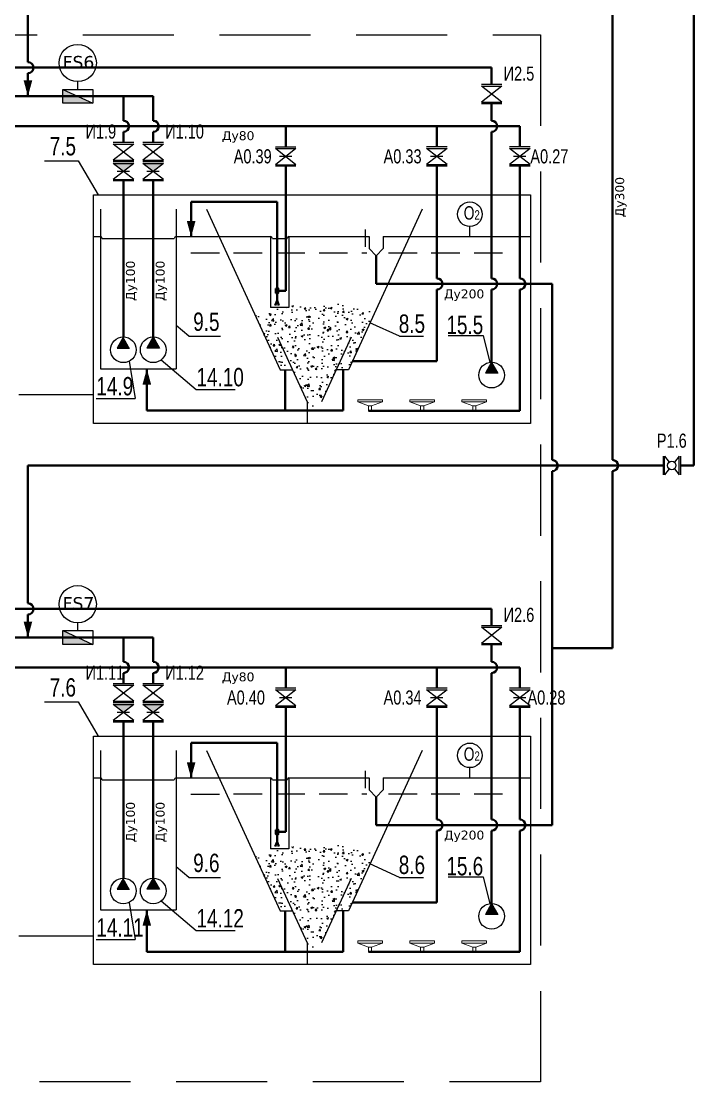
# Model space of a CAD drawing. Extents: x 151310 to 250336, y -70311 to -4848.
# Drawn here: x 242341 to 247966, y -35390 to -26517 of the extents above; entities that cross this region are included whole.
import ezdxf

# ---------------------------------------------------------------- set-up
doc = ezdxf.new("R2010")
doc.units = 0
doc.header["$LTSCALE"] = 300
doc.header["$MEASUREMENT"] = 0
doc.linetypes.add('DASHED2', pattern=[9.525, 6.35, -3.175])
doc.linetypes.add('HIDDEN2', pattern=[4.7625, 3.175, -1.5875])
for name, color, linetype in [('1', 7, 'CONTINUOUS'), ('Обозначение задвижек', 7, 'CONTINUOUS'), ('Слой1', 7, 'CONTINUOUS')]:
    doc.layers.add(name, color=color, linetype=linetype)
for name, color, linetype, lineweight, true_color in [('А0', 7, 'CONTINUOUS', 40, 0x00befa), ('И1', 7, 'CONTINUOUS', 40, 0xfa8200), ('И2', 7, 'CONTINUOUS', 40, 0xc86400), ('К7', 7, 'CONTINUOUS', 40, 0x0000fa), ('Р1', 7, 'CONTINUOUS', 40, 0xfa00fa)]:
    doc.layers.add(name, color=color, linetype=linetype, lineweight=lineweight, true_color=true_color)
doc.layers.add('воздух', color=140, linetype='CONTINUOUS', lineweight=15)
doc.layers.add('Запорная арматура', color=7, linetype='CONTINUOUS', lineweight=20)
doc.styles.add('MONARCH', font='monarch', dxfattribs={"width": 0.77})

msp = doc.modelspace()

# ---------------------------------------------------------------- hatches: boundary and pattern name
at = {"layer": '1', "ltscale": 0.5}
for points in [[(242688.1, -27087.3), (242688.1, -27203.8), (242939.5, -27203.8)], [(242688.1, -31614.8), (242688.1, -31731.3), (242939.5, -31731.3)]]:
    msp.add_hatch(color=256, dxfattribs=at).paths.add_polyline_path(points)
at = {"layer": '1', "ltscale": 0.4}
h = msp.add_hatch(color=256, dxfattribs=at)
h.dxf.hatch_style = 1
h.paths.add_polyline_path([(243196.4, -27773.6), (243282.1, -27706.4), (243110.8, -27706.4)])
h = msp.add_hatch(color=256, dxfattribs=at)
h.dxf.hatch_style = 1
h.paths.add_polyline_path([(243444.9, -27773.6), (243530.6, -27706.4), (243359.3, -27706.4)])
h = msp.add_hatch(dxfattribs=at)
h.set_pattern_fill('AR-CONC', color=34, scale=22.393355)
h.set_pattern_definition([(50, (114776.1, 24371.14), (160.61862, -14.05231), [16.79502, -184.74518]), (355, (114776.1, 24371.14), (-31.07108, 168.44105), [13.43601, -147.79614]), (100.45144, (114789.48, 24369.97), (129.54754, 154.38874), [14.27357, -157.00924]), (46.1842, (114776.1, 24415.93), (238.99114, -37.06532), [25.19252, -277.11776]), (96.63564, (114796.01, 24412.84), (209.30216, 218.13783), [21.41036, -235.514]), (351.18416, (114776.1, 24415.93), (209.30216, 218.13783), [20.154, -221.6942]), (21, (114798.49, 24404.73), (133.66751, -90.15988), [16.79502, -184.74518]), (326, (114798.49, 24404.73), (54.48647, 162.38542), [13.43601, -147.79614]), (71.45144, (114809.63, 24397.22), (188.15398, 72.22554), [14.27357, -157.00924]), (37.5, (114776.1, 24371.14), (2.723, 74.546101), [0, -146.00467, 0, -150.035476, 0, -148.355974]), (7.5, (114776.1, 24371.14), (58.910094, 88.322013), [0, -85.542615, 0, -142.64567, 0, -56.54322]), (327.5, (114726.16, 24371.14), (119.54075, -5.050792), [0, -55.983387, 0, -174.668166, 0, -231.77122]), (317.5, (114703.77, 24371.14), (130.59495, 22.41686), [0, -72.7784, 0, -115.99758, 0, -164.59116])])
edge = h.paths.add_edge_path()
edge.add_spline(control_points=[(244792.3, -28854.2), (244777.8, -28855.6), (244716.3, -28865.2), (244536.6, -28926), (244378, -28926.7), (244274.7, -28927.2)], knot_values=[0, 0, 0, 0, 80.804269, 342.164733, 830.449842, 830.449842, 830.449842, 830.449842], degree=3, periodic=0)
edge.add_line((244274.7, -28927.2), (244507.3, -29433.5))
edge.add_line((244507.3, -29433.5), (244609.1, -29433.5))
edge.add_line((244609.1, -29433.5), (244599.3, -29412.2))
edge.add_line((244599.3, -29412.2), (244792.3, -29331.2))
edge.add_line((244792.3, -29331.2), (244792.3, -28854.2))
edge = h.paths.add_edge_path()
edge.add_spline(control_points=[(245298.1, -28953.1), (245241.4, -28942.2), (244961.5, -28864.3), (244846.5, -28849), (244792.3, -28854.2)], knot_values=[830.449842, 830.449842, 830.449842, 830.449842, 1167.258754, 1468.321581, 1468.321581, 1468.321581, 1468.321581], degree=3, periodic=0)
edge.add_line((244792.3, -28854.2), (244792.3, -29331.2))
edge.add_line((244792.3, -29331.2), (244985.4, -29412.2))
edge.add_line((244985.4, -29412.2), (244975.6, -29433.5))
edge.add_line((244975.6, -29433.5), (245077.3, -29433.5))
edge.add_line((245077.3, -29433.5), (245298.1, -28953.1))
h.paths.add_polyline_path([(244985.4, -29412.2), (244792.3, -29331.2), (244599.3, -29412.2), (244609.1, -29433.5), (244764.7, -29772.2), (244820, -29772.2)])
at = {"layer": '1', "ltscale": 0.3}
h = msp.add_hatch(color=1, dxfattribs=at)
h.dxf.hatch_style = 1
h.paths.add_polyline_path([(243196.4, -29158.4), (243143.7, -29251.3), (243248.4, -29251.3)])
h = msp.add_hatch(color=1, dxfattribs=at)
h.dxf.hatch_style = 1
h.paths.add_polyline_path([(243444.9, -29158.4), (243497.7, -29251.3), (243392.9, -29251.3)])
h = msp.add_hatch(color=1, dxfattribs=at)
h.dxf.hatch_style = 1
h.paths.add_polyline_path([(246275.4, -29370.3), (246328.1, -29463.1), (246223.4, -29463.1)])
at = {"layer": '1', "ltscale": 0.4}
h = msp.add_hatch(color=256, dxfattribs=at)
h.dxf.hatch_style = 1
h.paths.add_polyline_path([(243196.4, -32301.1), (243282.1, -32233.9), (243110.8, -32233.9)])
h = msp.add_hatch(color=256, dxfattribs=at)
h.dxf.hatch_style = 1
h.paths.add_polyline_path([(243444.9, -32301.1), (243530.6, -32233.9), (243359.3, -32233.9)])
h = msp.add_hatch(dxfattribs=at)
h.set_pattern_fill('AR-CONC', color=34, scale=22.393355)
h.set_pattern_definition([(50, (114776.1, 19843.67), (160.61862, -14.05231), [16.79502, -184.74518]), (355, (114776.1, 19843.67), (-31.07108, 168.44105), [13.43601, -147.79614]), (100.45144, (114789.48, 19842.5), (129.54754, 154.38874), [14.27357, -157.00924]), (46.1842, (114776.1, 19888.46), (238.99114, -37.06532), [25.19252, -277.11776]), (96.63564, (114796.01, 19885.37), (209.30216, 218.13783), [21.41036, -235.514]), (351.18416, (114776.1, 19888.46), (209.30216, 218.13783), [20.154, -221.6942]), (21, (114798.49, 19877.26), (133.66751, -90.15988), [16.79502, -184.74518]), (326, (114798.49, 19877.26), (54.48647, 162.38542), [13.43601, -147.79614]), (71.45144, (114809.63, 19869.75), (188.15398, 72.22554), [14.27357, -157.00924]), (37.5, (114776.1, 19843.67), (2.723, 74.546101), [0, -146.00467, 0, -150.035476, 0, -148.355974]), (7.5, (114776.1, 19843.67), (58.910094, 88.322013), [0, -85.542615, 0, -142.64567, 0, -56.54322]), (327.5, (114726.16, 19843.67), (119.54075, -5.050792), [0, -55.983387, 0, -174.668166, 0, -231.77122]), (317.5, (114703.77, 19843.67), (130.59495, 22.41686), [0, -72.7784, 0, -115.99758, 0, -164.59116])])
edge = h.paths.add_edge_path()
edge.add_spline(control_points=[(244792.3, -33381.7), (244777.8, -33383.1), (244716.3, -33392.7), (244536.6, -33453.5), (244378, -33454.2), (244274.7, -33454.7)], knot_values=[0, 0, 0, 0, 80.804269, 342.164733, 830.449842, 830.449842, 830.449842, 830.449842], degree=3, periodic=0)
edge.add_line((244274.7, -33454.7), (244507.3, -33961))
edge.add_line((244507.3, -33961), (244609.1, -33961))
edge.add_line((244609.1, -33961), (244599.3, -33939.6))
edge.add_line((244599.3, -33939.6), (244792.3, -33858.7))
edge.add_line((244792.3, -33858.7), (244792.3, -33381.7))
edge = h.paths.add_edge_path()
edge.add_spline(control_points=[(245298.1, -33480.6), (245241.4, -33469.6), (244961.5, -33391.7), (244846.5, -33376.5), (244792.3, -33381.7)], knot_values=[830.449842, 830.449842, 830.449842, 830.449842, 1167.258754, 1468.321581, 1468.321581, 1468.321581, 1468.321581], degree=3, periodic=0)
edge.add_line((244792.3, -33381.7), (244792.3, -33858.7))
edge.add_line((244792.3, -33858.7), (244985.4, -33939.6))
edge.add_line((244985.4, -33939.6), (244975.6, -33961))
edge.add_line((244975.6, -33961), (245077.3, -33961))
edge.add_line((245077.3, -33961), (245298.1, -33480.6))
h.paths.add_polyline_path([(244985.4, -33939.6), (244792.3, -33858.7), (244599.3, -33939.6), (244609.1, -33961), (244764.7, -34299.6), (244820, -34299.6)])
at = {"layer": '1', "ltscale": 0.3}
h = msp.add_hatch(color=1, dxfattribs=at)
h.dxf.hatch_style = 1
h.paths.add_polyline_path([(243196.4, -33685.9), (243143.7, -33778.8), (243248.4, -33778.8)])
h = msp.add_hatch(color=1, dxfattribs=at)
h.dxf.hatch_style = 1
h.paths.add_polyline_path([(243444.9, -33685.9), (243497.7, -33778.8), (243392.9, -33778.8)])
h = msp.add_hatch(color=1, dxfattribs=at)
h.dxf.hatch_style = 1
h.paths.add_polyline_path([(246275.4, -33897.7), (246328.1, -33990.6), (246223.4, -33990.6)])

# ---------------------------------------------------------------- linework, layer by layer
at = {"layer": '1', "ltscale": 10}
for p, q in [((242813.8, -27087.3), (242813.8, -27022.8)), ((242813.8, -31614.8), (242813.8, -31550.2))]:
    msp.add_line(p, q, dxfattribs=at)
at = {"layer": '1'}
for p, q in [((246361.3, -27047.1), (246190, -27047.1)), ((246190, -27060.5), (246361.3, -27060.5)), ((246361.3, -27060.5), (246190, -27194.8)), ((246361.3, -27194.8), (246190, -27060.5)), ((246190, -27194.8), (246361.3, -27194.8)), ((246361.3, -27208.2), (246190, -27208.2)), ((243282.1, -27531.9), (243110.8, -27531.9)), ((243110.8, -27545.3), (243282.1, -27545.3)), ((243282.1, -27545.3), (243110.8, -27679.6)), ((243282.1, -27679.6), (243110.8, -27545.3)), ((243530.6, -27531.9), (243359.3, -27531.9)), ((243359.3, -27545.3), (243530.6, -27545.3)), ((243530.6, -27545.3), (243359.3, -27679.6)), ((243530.6, -27679.6), (243359.3, -27545.3)), ((244639.1, -27569.8), (244467.8, -27569.8)), ((244467.8, -27583.2), (244639.1, -27583.2)), ((244639.1, -27583.2), (244467.8, -27717.5)), ((244639.1, -27717.5), (244467.8, -27583.2)), ((245903.1, -27569.6), (245731.8, -27569.6)), ((245731.8, -27583), (245903.1, -27583)), ((245903.1, -27583), (245731.8, -27717.3)), ((245903.1, -27717.3), (245731.8, -27583)), ((246596.9, -27569.6), (246425.7, -27569.6)), ((246425.7, -27583), (246596.9, -27583)), ((246596.9, -27583), (246425.7, -27717.3)), ((246596.9, -27717.3), (246425.7, -27583)), ((243110.8, -27679.6), (243282.1, -27679.6)), ((243359.3, -27679.6), (243530.6, -27679.6)), ((244604.8, -27650.3), (244501.5, -27650.3)), ((244604.8, -27650.3), (244502.1, -27650.3)), ((245868.8, -27650.2), (245765.6, -27650.2)), ((245868.8, -27650.2), (245766.1, -27650.2)), ((246562.7, -27650.2), (246459.4, -27650.2)), ((246562.7, -27650.2), (246459.9, -27650.2)), ((243282.1, -27693), (243110.8, -27693)), ((243110.8, -27706.4), (243282.1, -27706.4)), ((243282.1, -27706.4), (243110.8, -27840.7)), ((243282.1, -27840.7), (243110.8, -27706.4)), ((243530.6, -27693), (243359.3, -27693)), ((243359.3, -27706.4), (243530.6, -27706.4)), ((243530.6, -27706.4), (243359.3, -27840.7)), ((243530.6, -27840.7), (243359.3, -27706.4)), ((244467.8, -27717.5), (244639.1, -27717.5)), ((244639.1, -27730.9), (244467.8, -27730.9)), ((245731.8, -27717.3), (245903.1, -27717.3)), ((245903.1, -27730.7), (245731.8, -27730.7)), ((246425.7, -27717.3), (246596.9, -27717.3)), ((246596.9, -27730.7), (246425.7, -27730.7)), ((243110.8, -27840.7), (243282.1, -27840.7)), ((243282.1, -27854.1), (243110.8, -27854.1)), ((243247.8, -27773.6), (243144.5, -27773.6)), ((243247.8, -27773.6), (243145.1, -27773.6)), ((243359.3, -27840.7), (243530.6, -27840.7)), ((243530.6, -27854.1), (243359.3, -27854.1)), ((243496.3, -27773.6), (243393, -27773.6)), ((243496.3, -27773.6), (243393.5, -27773.6)), ((247709.3, -30156.3), (247709.3, -30312)), ((247721.5, -30312), (247721.5, -30156.3)), ((247721.5, -30156.3), (247760.9, -30206.7)), ((247843.5, -30156.3), (247804, -30206.7)), ((247843.5, -30312), (247843.5, -30156.3)), ((247855.7, -30156.3), (247855.7, -30312)), ((247760.9, -30261.7), (247721.5, -30312)), ((247804, -30261.7), (247843.5, -30312)), ((246361.3, -31574.6), (246190, -31574.6)), ((246190, -31588), (246361.3, -31588)), ((246361.3, -31588), (246190, -31722.3)), ((246361.3, -31722.3), (246190, -31588)), ((246190, -31722.3), (246361.3, -31722.3)), ((246361.3, -31735.7), (246190, -31735.7)), ((243282.1, -32059.4), (243110.8, -32059.4)), ((243110.8, -32072.8), (243282.1, -32072.8)), ((243282.1, -32072.8), (243110.8, -32207.1)), ((243282.1, -32207.1), (243110.8, -32072.8)), ((243530.6, -32059.4), (243359.3, -32059.4)), ((243359.3, -32072.8), (243530.6, -32072.8)), ((243530.6, -32072.8), (243359.3, -32207.1)), ((243530.6, -32207.1), (243359.3, -32072.8)), ((244639.1, -32097.2), (244467.8, -32097.2)), ((244467.8, -32110.7), (244639.1, -32110.7)), ((244639.1, -32110.7), (244467.8, -32244.9)), ((244639.1, -32244.9), (244467.8, -32110.7)), ((245903.1, -32097.1), (245731.8, -32097.1)), ((245731.8, -32110.5), (245903.1, -32110.5)), ((245903.1, -32110.5), (245731.8, -32244.8)), ((245903.1, -32244.8), (245731.8, -32110.5)), ((246596.9, -32097.1), (246425.7, -32097.1)), ((246425.7, -32110.5), (246596.9, -32110.5)), ((246596.9, -32110.5), (246425.7, -32244.8)), ((246596.9, -32244.8), (246425.7, -32110.5)), ((243110.8, -32207.1), (243282.1, -32207.1)), ((243359.3, -32207.1), (243530.6, -32207.1)), ((244604.8, -32177.8), (244501.5, -32177.8)), ((244604.8, -32177.8), (244502.1, -32177.8)), ((245868.8, -32177.6), (245765.6, -32177.6)), ((245868.8, -32177.6), (245766.1, -32177.6)), ((246562.7, -32177.6), (246459.4, -32177.6)), ((246562.7, -32177.6), (246459.9, -32177.6)), ((243282.1, -32220.5), (243110.8, -32220.5)), ((243110.8, -32233.9), (243282.1, -32233.9)), ((243282.1, -32233.9), (243110.8, -32368.2)), ((243282.1, -32368.2), (243110.8, -32233.9)), ((243530.6, -32220.5), (243359.3, -32220.5)), ((243359.3, -32233.9), (243530.6, -32233.9)), ((243530.6, -32233.9), (243359.3, -32368.2)), ((243530.6, -32368.2), (243359.3, -32233.9)), ((244467.8, -32244.9), (244639.1, -32244.9)), ((244639.1, -32258.4), (244467.8, -32258.4)), ((245731.8, -32244.8), (245903.1, -32244.8)), ((245903.1, -32258.2), (245731.8, -32258.2)), ((246425.7, -32244.8), (246596.9, -32244.8)), ((246596.9, -32258.2), (246425.7, -32258.2)), ((243110.8, -32368.2), (243282.1, -32368.2)), ((243282.1, -32381.6), (243110.8, -32381.6)), ((243247.8, -32301.1), (243144.5, -32301.1)), ((243247.8, -32301.1), (243145.1, -32301.1)), ((243359.3, -32368.2), (243530.6, -32368.2)), ((243530.6, -32381.6), (243359.3, -32381.6)), ((243496.3, -32301.1), (243393, -32301.1)), ((243496.3, -32301.1), (243393.5, -32301.1))]:
    msp.add_line(p, q, dxfattribs=at)
at = {"layer": '1', "ltscale": 0.5}
for p, q in [((242688.1, -27087.3), (242939.5, -27203.8)), ((242688.1, -31614.8), (242939.5, -31731.3))]:
    msp.add_line(p, q, dxfattribs=at)
at = {"layer": '1', "color": 1, "ltscale": 0.4}
for p, q in [((242535.1, -27685.2), (242817.8, -27685.2)), ((242817.8, -27685.2), (242985.3, -27971.2)), ((242946, -29881.5), (242946, -27971.2)), ((242946, -27971.2), (246599.8, -27971.2)), ((246599.8, -27971.2), (246599.8, -29881.5)), ((243004.7, -28089.6), (243004.7, -29424.8)), ((243636.6, -28089.6), (243636.6, -29424.8)), ((243889.9, -28089.9), (244507.3, -29433.5)), ((245694.7, -28089.9), (245077.3, -29433.5)), ((245219.1, -28260.5), (245219.1, -28405.1)), ((244427.1, -28319.4), (244427.1, -28912.3)), ((244580, -28319.4), (244580, -28912.3)), ((245251.4, -28319.4), (245251.4, -28419)), ((245369.9, -28319.4), (245369.9, -28419)), ((245251.4, -28419), (245310.7, -28480.6)), ((245369.9, -28419), (245310.7, -28480.6)), ((244580, -28912.3), (244427.1, -28912.3)), ((243742.5, -29153.2), (243636.6, -29063.6)), ((245504, -29153), (245258.1, -29040)), ((243742.5, -29153.2), (244008.4, -29153.2)), ((244484.2, -29161.7), (244731.8, -29700.6)), ((245100.5, -29161.7), (244852.9, -29700.6)), ((245504, -29153), (245704.6, -29153)), ((246206.6, -29150), (245912.5, -29150)), ((246264.3, -29370.9), (246206.6, -29150)), ((243245.6, -29361.3), (243294.2, -29672.8)), ((243513.1, -29349.5), (243804.8, -29597)), ((243004.7, -29424.8), (243636.6, -29424.8)), ((244507.3, -29433.5), (244609.1, -29433.5)), ((245077.3, -29433.5), (244975.6, -29433.5)), ((243804.8, -29597), (244131.8, -29597)), ((242967.2, -29672.8), (243294.2, -29672.8)), ((244731.8, -29700.6), (244731.8, -29881.5)), ((246599.8, -29881.5), (242946, -29881.5)), ((242535.1, -32212.7), (242817.8, -32212.7)), ((242817.8, -32212.7), (242985.3, -32498.7)), ((242946, -34408.9), (242946, -32498.7)), ((242946, -32498.7), (246599.8, -32498.7)), ((246599.8, -32498.7), (246599.8, -34408.9)), ((243004.7, -32617.1), (243004.7, -33952.3)), ((243636.6, -32617.1), (243636.6, -33952.3)), ((243889.9, -32617.4), (244507.3, -33961)), ((245694.7, -32617.4), (245077.3, -33961)), ((245219.1, -32787.9), (245219.1, -32932.6)), ((244427.1, -32846.9), (244427.1, -33439.8)), ((244580, -32846.9), (244580, -33439.8)), ((245251.4, -32846.9), (245251.4, -32946.5)), ((245369.9, -32846.9), (245369.9, -32946.5)), ((245251.4, -32946.5), (245310.7, -33008.1)), ((245369.9, -32946.5), (245310.7, -33008.1)), ((244580, -33439.8), (244427.1, -33439.8)), ((243742.5, -33680.7), (243636.6, -33591.1)), ((245504, -33680.5), (245258.1, -33567.5)), ((243742.5, -33680.7), (244008.4, -33680.7)), ((244484.2, -33689.2), (244731.8, -34228)), ((245100.5, -33689.2), (244852.9, -34228)), ((245504, -33680.5), (245704.6, -33680.5)), ((246206.6, -33677.5), (245912.5, -33677.5)), ((246264.3, -33898.4), (246206.6, -33677.5)), ((243245.6, -33888.8), (243294.2, -34200.3)), ((243513.1, -33877), (243804.8, -34124.5)), ((243004.7, -33952.3), (243636.6, -33952.3)), ((244507.3, -33961), (244609.1, -33961)), ((245077.3, -33961), (244975.6, -33961)), ((243804.8, -34124.5), (244131.8, -34124.5)), ((242967.2, -34200.3), (243294.2, -34200.3)), ((244731.8, -34228), (244731.8, -34408.9)), ((246599.8, -34408.9), (242946, -34408.9))]:
    msp.add_line(p, q, dxfattribs=at)
at = {"layer": '1', "color": 4, "ltscale": 0.4}
for p, q in [((242946, -28319.4), (243004.7, -28319.4)), ((243019.5, -28335.1), (243621.8, -28335.1)), ((243636.6, -28319.4), (244427.1, -28319.4)), ((244441.9, -28335.1), (244565.1, -28335.1)), ((244580, -28319.4), (245251.4, -28319.4)), ((245369.9, -28319.4), (246599.8, -28319.4)), ((242946, -32846.9), (243004.7, -32846.9)), ((243019.5, -32862.6), (243621.8, -32862.6)), ((243636.6, -32846.9), (244427.1, -32846.9)), ((244441.9, -32862.6), (244565.1, -32862.6)), ((244580, -32846.9), (245251.4, -32846.9)), ((245369.9, -32846.9), (246599.8, -32846.9))]:
    msp.add_line(p, q, dxfattribs=at)
at = {"layer": '1', "color": 4, "linetype": 'HIDDEN2', "ltscale": 0.25}
for p, q in [((243760.6, -28454.9), (245233.3, -28454.7)), ((245414, -28454.7), (246450.2, -28454.6)), ((243760.6, -32982.4), (245233.3, -32982.2)), ((245414, -32982.2), (246450.2, -32982))]:
    msp.add_line(p, q, dxfattribs=at)
at = {"layer": '1', "color": 1}
for p, q in [((243196.4, -29158.4), (243143.7, -29251.3)), ((243444.9, -29158.4), (243497.7, -29251.3)), ((246275.4, -29370.3), (246223.4, -29463.1)), ((246275.4, -29370.3), (246328.1, -29463.1)), ((243196.4, -33685.9), (243143.7, -33778.8)), ((243444.9, -33685.9), (243497.7, -33778.8)), ((246275.4, -33897.7), (246223.4, -33990.6)), ((246275.4, -33897.7), (246328.1, -33990.6))]:
    msp.add_line(p, q, dxfattribs=at)
at = {"layer": '1', "color": 124}
for p, q in [((243444.9, -29158.4), (243392.9, -29251.3)), ((243444.9, -33685.9), (243392.9, -33778.8))]:
    msp.add_line(p, q, dxfattribs=at)
at = {"layer": '1', "color": 1, "ltscale": 0.3}
for p, q in [((243143.7, -29251.3), (243248.4, -29251.3)), ((243497.7, -29251.3), (243392.9, -29251.3)), ((246328.1, -29463.1), (246223.4, -29463.1)), ((243143.7, -33778.8), (243248.4, -33778.8)), ((243497.7, -33778.8), (243392.9, -33778.8)), ((246328.1, -33990.6), (246223.4, -33990.6))]:
    msp.add_line(p, q, dxfattribs=at)
at = {"layer": '1', "color": 22, "ltscale": 0.4}
for p, q in [((242321.4, -29640.3), (242946, -29640.3)), ((242321.4, -34167.8), (242946, -34167.8))]:
    msp.add_line(p, q, dxfattribs=at)
at = {"layer": '1', "linetype": 'DASHED2', "ltscale": 0.4}
msp.add_lwpolyline([(233712.7, -26630.8), (246684.5, -26630.8), (246684.5, -35389.9), (233712.7, -35389.9)], close=True, dxfattribs=at)
at = {"layer": '1', "ltscale": 0.5}
for points in [[(242688.1, -27087.3), (242939.5, -27087.3), (242939.5, -27203.8), (242688.1, -27203.8)], [(242688.1, -31614.8), (242939.5, -31614.8), (242939.5, -31731.3), (242688.1, -31731.3)]]:
    msp.add_lwpolyline(points, close=True, dxfattribs=at)
for centre in [(242814, -26866.9), (242814, -31394.3)]:
    msp.add_circle(centre, 155.9, dxfattribs=at)
at = {"layer": '1', "color": 1}
for centre in [(243195.9, -29266), (243445.4, -29266), (246275.9, -29477.8), (243195.9, -33793.4), (243445.4, -33793.4), (246275.9, -34005.3)]:
    msp.add_circle(centre, 107.5, dxfattribs=at)
at = {"layer": '1', "color": 4, "ltscale": 0.4}
for centre, start, end in [((243001.5, -28337.3), 6.82119, 79.92896), ((243639.8, -28337.3), 100.07104, 173.17881), ((244423.9, -28337.3), 6.82119, 79.92896), ((244583.1, -28337.3), 100.07104, 173.17881), ((243001.5, -32864.8), 6.82119, 79.92896), ((243639.8, -32864.8), 100.07104, 173.17881), ((244423.9, -32864.8), 6.82119, 79.92896), ((244583.1, -32864.8), 100.07104, 173.17881)]:
    msp.add_arc(centre, 18.1, start, end, dxfattribs=at)
at = {"layer": 'А0', "ltscale": 0.4}
for p, q in [((237915.2, -27396.2), (246511.3, -27396.2)), ((244553.4, -27569.8), (244553.4, -27396.2)), ((245817.5, -27569.6), (245817.5, -27396.2)), ((246511.3, -27569.6), (246511.3, -27396.2)), ((244553.5, -28772.7), (244553.4, -27732.2)), ((245817.5, -28668.6), (245817.5, -27730.7)), ((246511.3, -28668.6), (246511.3, -27730.7)), ((244490.4, -28772.7), (244553.5, -28772.7)), ((245817.5, -29362.7), (245817.5, -28762.1)), ((246511.3, -29775.7), (246511.3, -28762.1)), ((245109.9, -29362.7), (245817.5, -29362.7)), ((245246.2, -29775.7), (246511.3, -29775.7)), ((237915.2, -31923.7), (246511.3, -31923.7)), ((244553.4, -32097.2), (244553.4, -31923.7)), ((245817.5, -32097.1), (245817.5, -31923.7)), ((246511.3, -32097.1), (246511.3, -31923.7)), ((244553.5, -33300.2), (244553.4, -32259.7)), ((245817.5, -33196.1), (245817.5, -32258.2)), ((246511.3, -33196.1), (246511.3, -32258.2)), ((244490.4, -33300.2), (244553.5, -33300.2)), ((245817.5, -33890.1), (245817.5, -33289.6)), ((246511.3, -34303.2), (246511.3, -33289.6)), ((245109.9, -33890.1), (245817.5, -33890.1)), ((245246.2, -34303.2), (246511.3, -34303.2))]:
    msp.add_line(p, q, dxfattribs=at)
for centre in [(245817.5, -28715.4), (246511.3, -28715.4), (245817.5, -33242.8), (246511.3, -33242.8)]:
    msp.add_arc(centre, 46.8, 270, 90, dxfattribs=at)
at = {"layer": 'воздух', "color": 1, "ltscale": 0.4}
for p, q in [((245362.4, -29683.8), (245156.1, -29683.8)), ((245156.1, -29683.8), (245156.1, -29702)), ((245246.2, -29735), (245156.1, -29702)), ((245362.4, -29702), (245156.1, -29702)), ((245272.3, -29735), (245362.4, -29702)), ((245362.4, -29683.8), (245362.4, -29702)), ((245798, -29683.8), (245591.8, -29683.8)), ((245591.8, -29683.8), (245591.8, -29702)), ((245681.8, -29735), (245591.8, -29702)), ((245798, -29702), (245591.8, -29702)), ((245708, -29735), (245798, -29702)), ((245798, -29683.8), (245798, -29702)), ((246233.6, -29683.8), (246027.4, -29683.8)), ((246027.4, -29683.8), (246027.4, -29702)), ((246117.4, -29735), (246027.4, -29702)), ((246233.6, -29702), (246027.4, -29702)), ((246143.6, -29735), (246233.6, -29702)), ((246233.6, -29683.8), (246233.6, -29702)), ((245246.2, -29775.7), (245246.2, -29735)), ((245246.2, -29735), (245272.3, -29735)), ((245272.3, -29775.7), (245272.3, -29735)), ((245681.8, -29775.7), (245681.8, -29735)), ((245681.8, -29735), (245708, -29735)), ((245708, -29775.7), (245708, -29735)), ((246117.4, -29775.7), (246117.4, -29735)), ((246117.4, -29735), (246143.6, -29735)), ((246143.6, -29775.7), (246143.6, -29735)), ((245362.4, -34211.2), (245156.1, -34211.2)), ((245156.1, -34211.2), (245156.1, -34229.4)), ((245246.2, -34262.4), (245156.1, -34229.4)), ((245362.4, -34229.4), (245156.1, -34229.4)), ((245272.3, -34262.4), (245362.4, -34229.4)), ((245362.4, -34211.2), (245362.4, -34229.4)), ((245798, -34211.2), (245591.8, -34211.2)), ((245591.8, -34211.2), (245591.8, -34229.4)), ((245681.8, -34262.4), (245591.8, -34229.4)), ((245798, -34229.4), (245591.8, -34229.4)), ((245708, -34262.4), (245798, -34229.4)), ((245798, -34211.2), (245798, -34229.4)), ((246233.6, -34211.2), (246027.4, -34211.2)), ((246027.4, -34211.2), (246027.4, -34229.4)), ((246117.4, -34262.4), (246027.4, -34229.4)), ((246233.6, -34229.4), (246027.4, -34229.4)), ((246143.6, -34262.4), (246233.6, -34229.4)), ((246233.6, -34211.2), (246233.6, -34229.4)), ((245246.2, -34303.2), (245246.2, -34262.4)), ((245246.2, -34262.4), (245272.3, -34262.4)), ((245272.3, -34303.2), (245272.3, -34262.4)), ((245681.8, -34303.2), (245681.8, -34262.4)), ((245681.8, -34262.4), (245708, -34262.4)), ((245708, -34303.2), (245708, -34262.4)), ((246117.4, -34303.2), (246117.4, -34262.4)), ((246117.4, -34262.4), (246143.6, -34262.4)), ((246143.6, -34303.2), (246143.6, -34262.4))]:
    msp.add_line(p, q, dxfattribs=at)
at = {"layer": 'И1', "ltscale": 0.4}
for p, q in [((243444.9, -27145.6), (236322.9, -27145.6)), ((243196.4, -27349.4), (243196.4, -27145.6)), ((243444.9, -27349.4), (243444.9, -27145.6)), ((243196.4, -27531.9), (243196.4, -27443)), ((243444.9, -27531.9), (243444.9, -27443)), ((243196.4, -29158.4), (243196.4, -27854.1)), ((243444.9, -29158.4), (243444.9, -27854.1)), ((244481, -28027.6), (243762.6, -28027.6)), ((243762.6, -28027.6), (243762.6, -28319.4)), ((244481, -28027.6), (244481, -28753.3)), ((244481, -28791.1), (244481, -28853.9)), ((244481, -28853.9), (244465, -28894.7)), ((244481, -28853.9), (244497, -28894.7)), ((243391.9, -29424.8), (243391.9, -29775.2)), ((244548.2, -29433.5), (244548.2, -29775.2)), ((245034.2, -29775.2), (245034.2, -29433.5)), ((243391.9, -29775.2), (245034.2, -29775.2)), ((243444.9, -31673), (236322.9, -31673)), ((243196.4, -31876.9), (243196.4, -31673)), ((243444.9, -31876.9), (243444.9, -31673)), ((243196.4, -32059.4), (243196.4, -31970.4)), ((243444.9, -32059.4), (243444.9, -31970.4)), ((243196.4, -33685.9), (243196.4, -32381.6)), ((243444.9, -33685.9), (243444.9, -32381.6)), ((244481, -32555), (243762.6, -32555)), ((243762.6, -32555), (243762.6, -32846.9)), ((244481, -32555), (244481, -33280.8)), ((244481, -33318.5), (244481, -33381.3)), ((244481, -33381.3), (244465, -33422.2)), ((244481, -33381.3), (244497, -33422.2)), ((243391.9, -33952.3), (243391.9, -34302.7)), ((244548.2, -33961), (244548.2, -34302.7)), ((245034.2, -34302.7), (245034.2, -33961)), ((243391.9, -34302.7), (245034.2, -34302.7))]:
    msp.add_line(p, q, dxfattribs=at)
for points in [[(243762.6, -28322.2, 0, 72.3, 0), (243762.6, -28189.3, 45.2, 45.2, 0)], [(243391.9, -29424.8, 0, 72.3, 0), (243391.9, -29557.7, 45.2, 45.2, 0)], [(243762.6, -32849.7, 0, 72.3, 0), (243762.6, -32716.8, 45.2, 45.2, 0)], [(243391.9, -33952.3, 0, 72.3, 0), (243391.9, -34085.2, 45.2, 45.2, 0)]]:
    msp.add_lwpolyline(points, format="xyseb", dxfattribs=at)
for points in [[(244471.6, -28753.3), (244490.4, -28753.3), (244490.4, -28791.1), (244471.6, -28791.1)], [(244471.6, -33280.8), (244490.4, -33280.8), (244490.4, -33318.5), (244471.6, -33318.5)]]:
    msp.add_lwpolyline(points, close=True, dxfattribs=at)
for centre in [(243196.4, -27396.2), (243444.9, -27396.2), (243196.4, -31923.7), (243444.9, -31923.7)]:
    msp.add_arc(centre, 46.8, 270, 90, dxfattribs=at)
at = {"layer": 'И2', "ltscale": 0.4}
for p, q in [((246275.4, -26905.9), (236078.8, -26905.9)), ((246275.4, -27047.1), (246275.4, -26905.9)), ((246275.4, -27349.4), (246275.4, -27208.2)), ((246275.4, -28668.6), (246275.4, -27443)), ((246275.4, -29370.3), (246275.4, -28762.1)), ((246275.4, -31433.4), (236078.8, -31433.4)), ((246275.4, -31574.6), (246275.4, -31433.4)), ((246275.4, -31876.9), (246275.4, -31735.7)), ((246275.4, -33196.1), (246275.4, -31970.4)), ((246275.4, -33897.7), (246275.4, -33289.6))]:
    msp.add_line(p, q, dxfattribs=at)
for centre in [(246275.4, -27396.2), (246275.4, -28715.4), (246275.4, -31923.7), (246275.4, -33242.8)]:
    msp.add_arc(centre, 46.8, 270, 90, dxfattribs=at)
at = {"layer": 'К7', "ltscale": 0.4}
for p, q in [((247286.1, -30187.4), (247286.1, -25753.5)), ((245310.7, -28480.6), (245310.7, -28715.4)), ((245310.7, -28715.4), (246781.3, -28715.4)), ((246781.3, -28715.4), (246781.3, -30187.7)), ((246781.3, -30281.2), (246781.3, -33242.8)), ((247286.1, -31762), (247286.1, -30280.9)), ((246781.3, -31762), (247286.1, -31762)), ((245310.7, -33008.1), (245310.7, -33242.8)), ((245310.7, -33242.8), (246781.3, -33242.8))]:
    msp.add_line(p, q, dxfattribs=at)
for centre in [(246781.3, -30234.4), (247286.1, -30234.2)]:
    msp.add_arc(centre, 46.8, 270, 90, dxfattribs=at)
at = {"layer": 'Обозначение задвижек', "color": 120, "ltscale": 0.4}
for p, q in [((246093.7, -28319.4), (246093.7, -28234.6)), ((246093.7, -32846.9), (246093.7, -32762))]:
    msp.add_line(p, q, dxfattribs=at)
for centre in [(246093.7, -28131.8), (246093.7, -32659.2)]:
    msp.add_circle(centre, 102.8, dxfattribs=at)
at = {"layer": 'Р1', "ltscale": 0.4}
for p, q in [((247966.4, -30234.4), (247966.4, -24234.6)), ((242397.5, -25707), (242397.5, -26859.1)), ((242397.5, -26952.6), (242397.5, -27145.6)), ((242397.5, -30234.4), (247709.3, -30234.2)), ((242397.5, -30234.4), (242397.5, -31386.6)), ((247966.4, -30234.4), (247855.7, -30234.2)), ((242397.5, -31480.1), (242397.5, -31673))]:
    msp.add_line(p, q, dxfattribs=at)
at = {"layer": 'Р1', "ltscale": 0.3}
for points in [[(242397.5, -27145.6, 0, 72.3, 0), (242397.5, -27012.7, 45.2, 45.2, 0)], [(242397.5, -31673, 0, 72.3, 0), (242397.5, -31540.1, 45.2, 45.2, 0)]]:
    msp.add_lwpolyline(points, format="xyseb", dxfattribs=at)
at = {"layer": 'Р1', "ltscale": 0.4}
for centre in [(242397.5, -26905.9), (242397.5, -31433.4)]:
    msp.add_arc(centre, 46.8, 270, 90, dxfattribs=at)
at = {"layer": 'Слой1', "ltscale": 0.4}
msp.add_circle((247782.5, -30234.2), 34.9, dxfattribs=at)

# ---------------------------------------------------------------- texts
at = {"layer": '1', "linetype": 'DASHED2', "ltscale": 15, "char_height": 104.478, "width": 213.015, "attachment_point": 1}
for s, insert in [('{\\fVerdana|b0|i0|c204|p34;FS6}', (242688.2, -26808.2)), ('{\\fVerdana|b0|i0|c204|p34;FS7}', (242688.2, -31335.6))]:
    msp.add_mtext(s, dxfattribs=dict(at, insert=insert))
at = {"layer": '1', "color": 1, "ltscale": 0.4, "char_height": 153.55, "attachment_point": 1, "style": 'MONARCH'}
for s, insert in [('7.5', (242579.8, -27486.4)), ('9.5', (243780, -28954.4)), ('8.5', (245499.2, -28970.9)), ('15.5', (245897.5, -28981.8)), ('14.10', (243807.5, -29418.1)), ('14.9', (242970, -29493.9)), ('7.6', (242579.8, -32013.9)), ('9.6', (243780, -33481.9)), ('8.6', (245499.2, -33498.3)), ('15.6', (245897.5, -33509.2)), ('14.12', (243807.5, -33945.6)), ('14.11', (242970, -34021.4))]:
    msp.add_mtext_dynamic_manual_height_columns(s, width=372.584, gutter_width=799.8, heights=[0], dxfattribs=dict(at, insert=insert))
at = {"layer": 'А0', "ltscale": 0.4, "char_height": 75, "width": 243.502, "attachment_point": 3}
for insert in [(244291.8, -27437.4), (244291.8, -31964.8)]:
    msp.add_mtext('{\\fVerdana|b0|i0|c204|p34;Ду\\fVerdana|b0|i0|c0|p34;80}', dxfattribs=dict(at, insert=insert))
at = {"layer": 'Запорная арматура', "ltscale": 0.4, "char_height": 118.04, "attachment_point": 1, "style": 'MONARCH'}
for s, insert in [('И2.5', (246376.1, -26896.7)), ('И1.9', (242879.2, -27381.5)), ('И1.10', (243545.4, -27381.5)), ('А0.39', (244118.4, -27588.7)), ('А0.33', (245372, -27588.7)), ('А0.27', (246599.5, -27588.7)), ('Р1.6', (247657.6, -29967.4)), ('И2.6', (246376.1, -31424.2)), ('И1.11', (242879.2, -31909)), ('И1.12', (243545.4, -31909)), ('А0.40', (244062.2, -32116.2)), ('А0.34', (245372, -32116.2)), ('А0.28', (246575.5, -32116.2))]:
    msp.add_mtext_dynamic_manual_height_columns(s, width=286.336, gutter_width=44263.9, heights=[0], dxfattribs=dict(at, insert=insert))
at = {"layer": 'И1', "ltscale": 15, "char_height": 75, "width": 304.377, "attachment_point": 1, "rotation": 90}
for insert in [(243217.2, -28858.3), (243465.7, -28858.3), (243217.2, -33385.7), (243465.7, -33385.7)]:
    msp.add_mtext('{\\fVerdana|b0|i0|c204|p34;Ду100}', dxfattribs=dict(at, insert=insert))
at = {"layer": 'К7', "ltscale": 0.4, "insert": (247309.2, -28157.9), "char_height": 75, "width": 304.377, "attachment_point": 1, "rotation": 90}
msp.add_mtext('{\\fVerdana|b0|i0|c204|p34;Ду300}', dxfattribs=at)
at = {"layer": 'К7', "ltscale": 0.4, "char_height": 75, "width": 304.377, "attachment_point": 1}
for insert in [(245876.6, -28760.9), (245876.6, -33288.4)]:
    msp.add_mtext('{\\fVerdana|b0|i0|c204|p34;Ду200}', dxfattribs=dict(at, insert=insert))
at = {"layer": 'Обозначение задвижек', "color": 120, "ltscale": 0.4, "char_height": 111.967, "attachment_point": 1, "style": 'MONARCH'}
for insert in [(246042.4, -28064.8), (246042.4, -32592.3)]:
    msp.add_mtext_dynamic_manual_height_columns('О{\\H0.7x;2}', width=293.268, gutter_width=799.8, heights=[0], dxfattribs=dict(at, insert=insert))

doc.saveas('drawing.dxf')
